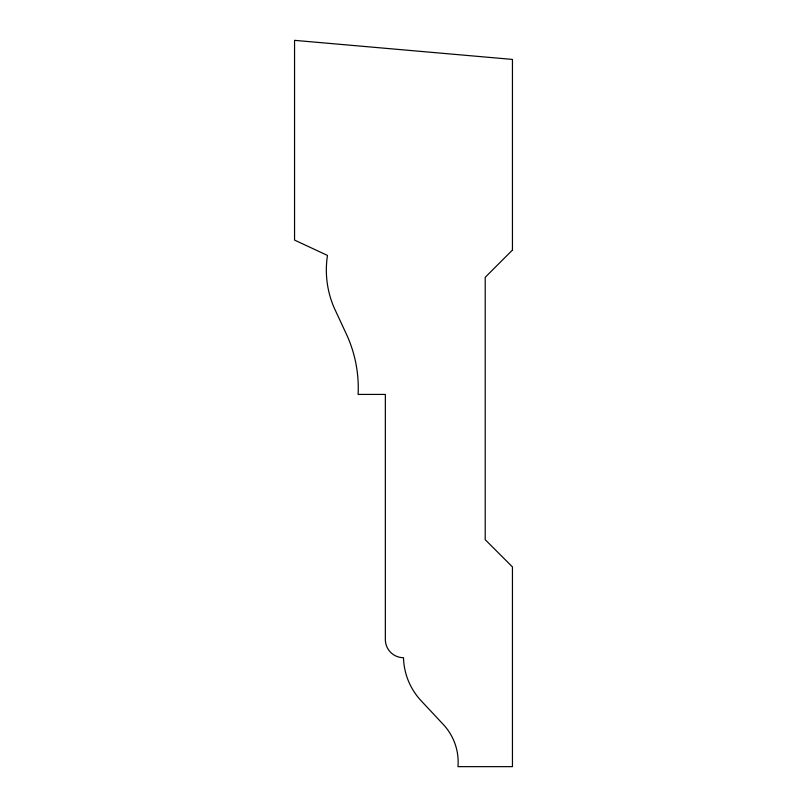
<?xml version="1.0" encoding="UTF-8"?>
<svg xmlns="http://www.w3.org/2000/svg" width="807" height="807" viewBox="0 0 807 807"><rect width="100%" height="100%" fill="white"/><g stroke="black" fill="none" stroke-linecap="round" stroke-linejoin="round"><path stroke-width="1.21" d="M512.445 250.069L485.209 277.305L485.209 539.681L512.445 566.918L512.445 766.65L457.973 766.65A55.108 55.108 0 0 0 443.295 724.464L421.153 700.789A65.559 65.559 0 0 1 403.5 657.705A18.157 18.157 0 0 1 385.343 639.548L385.343 394.421L358.106 394.421A128.414 128.414 0 0 0 345.356 331.919L334.058 307.588A95.186 95.186 0 0 1 327.471 255.426L294.555 240.083L294.555 40.35L512.445 59.415L512.445 250.069"/></g></svg>
